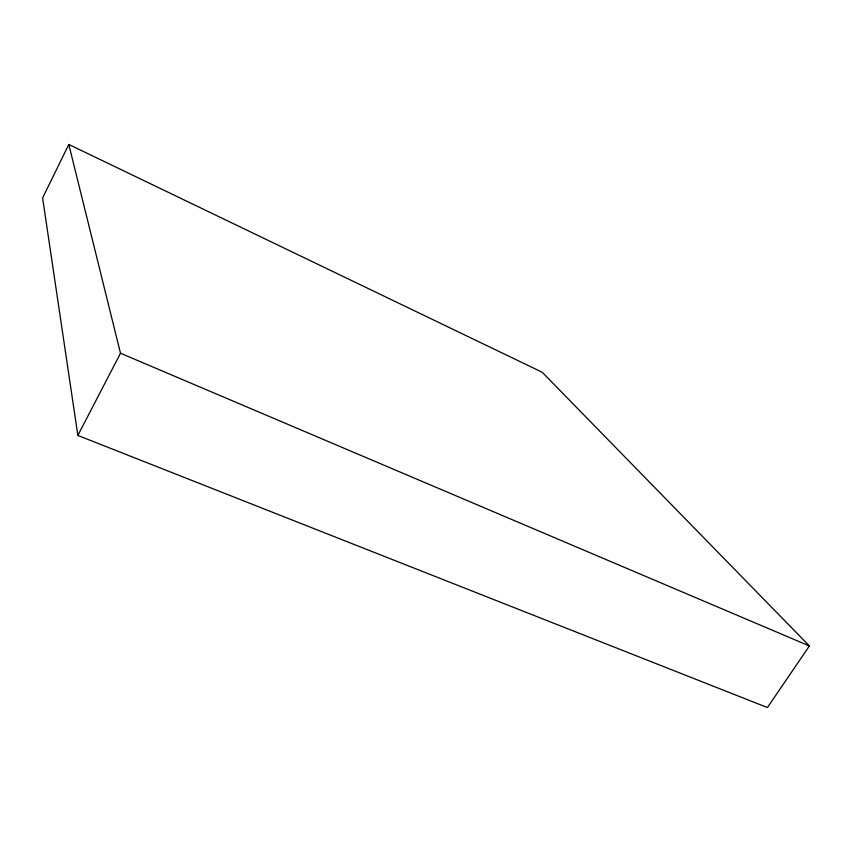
<?xml version="1.0" encoding="UTF-8"?>
<svg xmlns="http://www.w3.org/2000/svg" width="852" height="852" viewBox="0 0 852 852"><rect width="100%" height="100%" fill="white"/><g stroke="black" fill="none" stroke-linecap="round" stroke-linejoin="round"><path stroke-width="1.28" d="M68.81 144.457L42.6 197.92L77.862 435.447L767.407 707.543L809.4 645.965L542.255 372.281L68.81 144.457L120.494 353.239L77.862 435.447M120.494 353.239L809.4 645.965"/></g></svg>
